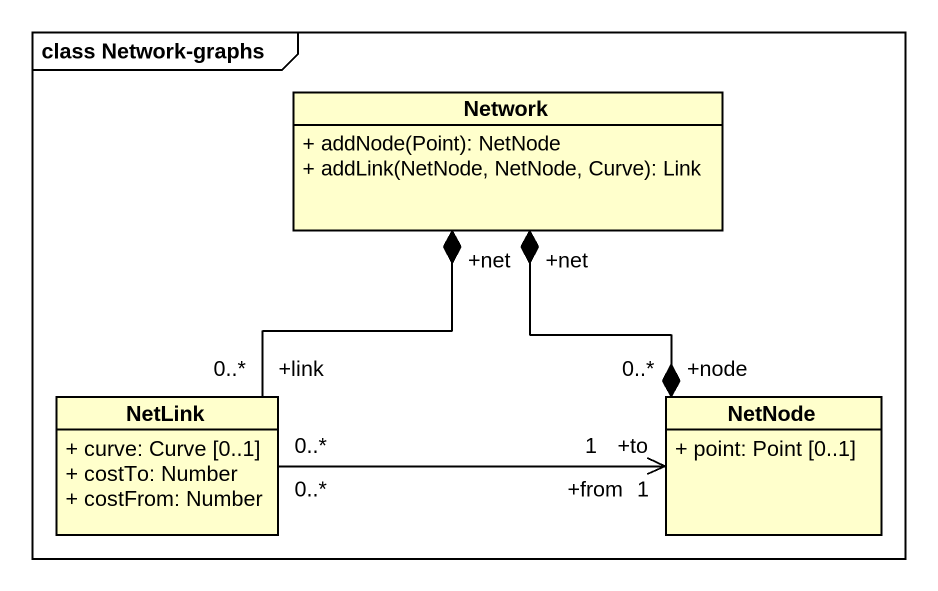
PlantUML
@startuml
mainframe class Network-graphs
hide circle
hide empty members
skinparam classAttributeIconSize 0
class "Network" as Network_ {
  + addNode(Point): NetNode
  + addLink(NetNode, NetNode, Curve): Link
}
class NetLink {
  + curve: Curve [0..1]
  + costTo: Number
  + costFrom: Number
}
class NetNode {
  + point: Point [0..1]
}
Network_ "+net" *--* "+node\n0..*" NetNode
NetLink "+link\n0..*" -up-* "+net" Network_
NetLink "0..*" -right-> "+to\n1" NetNode
NetLink "0..*" -right-> "+from\n1" NetNode
@enduml
